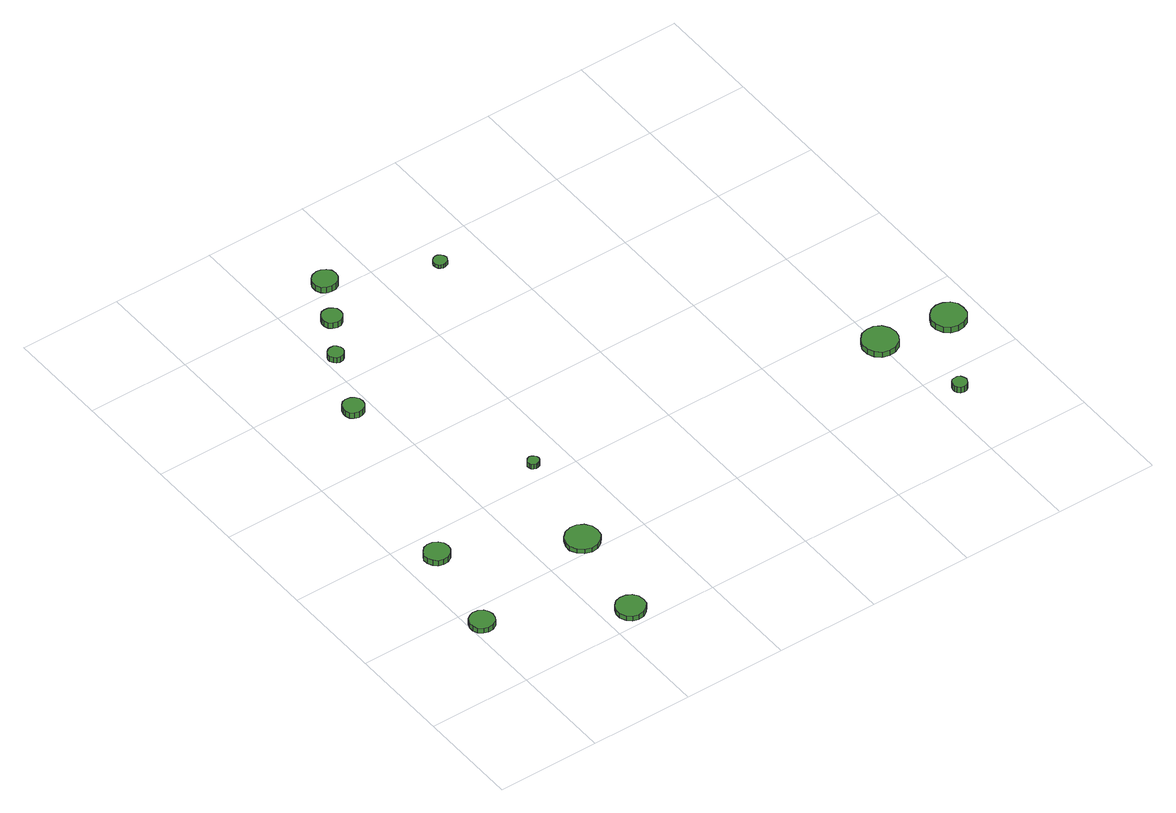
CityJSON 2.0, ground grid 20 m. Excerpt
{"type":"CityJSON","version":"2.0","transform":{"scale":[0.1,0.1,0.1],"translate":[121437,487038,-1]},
"CityObjects":{
"tree1":{"type":"SolitaryVegetationObject","attributes":{"function":"something"},"geometry":[{"type":"MultiSurface","lod":"1","boundaries":[[[0,1,2,3,4,5,6,7,8,9,10,11,12,13,14]],[[15,16,17,18,19,20,21,22,23,24,25,26,27,28,29]],[[0,29,28,1]],[[1,28,27,2]],[[2,27,26,3]],[[3,26,25,4]],[[4,25,24,5]],[[5,24,23,6]],[[6,23,22,7]],[[7,22,21,8]],[[8,21,20,9]],[[9,20,19,10]],[[10,19,18,11]],[[11,18,17,12]],[[12,17,16,13]],[[13,16,15,14]],[[14,15,29,0]]]}]},
"tree2":{"type":"SolitaryVegetationObject","attributes":{"function":"something"},"geometry":[{"type":"MultiSurface","lod":"1","boundaries":[[[30,31,32,33,34,35,36,37,38,39,40,41,42,43,44]],[[45,46,47,48,49,50,51,52,53,54,55,56,57,58,59]],[[30,59,58,31]],[[31,58,57,32]],[[32,57,56,33]],[[33,56,55,34]],[[34,55,54,35]],[[35,54,53,36]],[[36,53,52,37]],[[37,52,51,38]],[[38,51,50,39]],[[39,50,49,40]],[[40,49,48,41]],[[41,48,47,42]],[[42,47,46,43]],[[43,46,45,44]],[[44,45,59,30]]]}]},
"tree3":{"type":"SolitaryVegetationObject","attributes":{"function":"something"},"geometry":[{"type":"MultiSurface","lod":"1","boundaries":[[[60,61,62,63,64,65,66,67,68,69,70,71,72,73,74]],[[75,76,77,78,79,80,81,82,83,84,85,86,87,88,89]],[[60,89,88,61]],[[61,88,87,62]],[[62,87,86,63]],[[63,86,85,64]],[[64,85,84,65]],[[65,84,83,66]],[[66,83,82,67]],[[67,82,81,68]],[[68,81,80,69]],[[69,80,79,70]],[[70,79,78,71]],[[71,78,77,72]],[[72,77,76,73]],[[73,76,75,74]],[[74,75,89,60]]]}]},
"tree4":{"type":"SolitaryVegetationObject","attributes":{"function":"something"},"geometry":[{"type":"MultiSurface","lod":"1","boundaries":[[[90,91,92,93,94,95,96,97,98,99,100,101,102,103,104]],[[105,106,107,108,109,110,111,112,113,114,115,116,117,118,119]],[[90,119,118,91]],[[91,118,117,92]],[[92,117,116,93]],[[93,116,115,94]],[[94,115,114,95]],[[95,114,113,96]],[[96,113,112,97]],[[97,112,111,98]],[[98,111,110,99]],[[99,110,109,100]],[[100,109,108,101]],[[101,108,107,102]],[[102,107,106,103]],[[103,106,105,104]],[[104,105,119,90]]]}]},
"tree5":{"type":"SolitaryVegetationObject","attributes":{"function":"something"},"geometry":[{"type":"MultiSurface","lod":"1","boundaries":[[[120,121,122,123,124,125,126,127,128,129,130,131,132,133,134]],[[135,136,137,138,139,140,141,142,143,144,145,146,147,148,149]],[[120,149,148,121]],[[121,148,147,122]],[[122,147,146,123]],[[123,146,145,124]],[[124,145,144,125]],[[125,144,143,126]],[[126,143,142,127]],[[127,142,141,128]],[[128,141,140,129]],[[129,140,139,130]],[[130,139,138,131]],[[131,138,137,132]],[[132,137,136,133]],[[133,136,135,134]],[[134,135,149,120]]]}]},
"tree6":{"type":"SolitaryVegetationObject","attributes":{"function":"something"},"geometry":[{"type":"MultiSurface","lod":"1","boundaries":[[[150,151,152,153,154,155,156,157,158,159,160,161,162,163,164]],[[165,166,167,168,169,170,171,172,173,174,175,176,177,178,179]],[[150,179,178,151]],[[151,178,177,152]],[[152,177,176,153]],[[153,176,175,154]],[[154,175,174,155]],[[155,174,173,156]],[[156,173,172,157]],[[157,172,171,158]],[[158,171,170,159]],[[159,170,169,160]],[[160,169,168,161]],[[161,168,167,162]],[[162,167,166,163]],[[163,166,165,164]],[[164,165,179,150]]]}]},
"tree7":{"type":"SolitaryVegetationObject","attributes":{"function":"something"},"geometry":[{"type":"MultiSurface","lod":"1","boundaries":[[[180,181,182,183,184,185,186,187,188,189,190,191,192,193,194]],[[195,196,197,198,199,200,201,202,203,204,205,206,207,208,209]],[[180,209,208,181]],[[181,208,207,182]],[[182,207,206,183]],[[183,206,205,184]],[[184,205,204,185]],[[185,204,203,186]],[[186,203,202,187]],[[187,202,201,188]],[[188,201,200,189]],[[189,200,199,190]],[[190,199,198,191]],[[191,198,197,192]],[[192,197,196,193]],[[193,196,195,194]],[[194,195,209,180]]]}]},
"tree8":{"type":"SolitaryVegetationObject","attributes":{"function":"something"},"geometry":[{"type":"MultiSurface","lod":"1","boundaries":[[[210,211,212,213,214,215,216,217,218,219,220,221,222,223,224]],[[225,226,227,228,229,230,231,232,233,234,235,236,237,238,239]],[[210,239,238,211]],[[211,238,237,212]],[[212,237,236,213]],[[213,236,235,214]],[[214,235,234,215]],[[215,234,233,216]],[[216,233,232,217]],[[217,232,231,218]],[[218,231,230,219]],[[219,230,229,220]],[[220,229,228,221]],[[221,228,227,222]],[[222,227,226,223]],[[223,226,225,224]],[[224,225,239,210]]]}]},
"tree9":{"type":"SolitaryVegetationObject","attributes":{"function":"something"},"geometry":[{"type":"MultiSurface","lod":"1","boundaries":[[[240,241,242,243,244,245,246,247,248,249,250,251,252,253,254]],[[255,256,257,258,259,260,261,262,263,264,265,266,267,268,269]],[[240,269,268,241]],[[241,268,267,242]],[[242,267,266,243]],[[243,266,265,244]],[[244,265,264,245]],[[245,264,263,246]],[[246,263,262,247]],[[247,262,261,248]],[[248,261,260,249]],[[249,260,259,250]],[[250,259,258,251]],[[251,258,257,252]],[[252,257,256,253]],[[253,256,255,254]],[[254,255,269,240]]]}]},
"tree10":{"type":"SolitaryVegetationObject","attributes":{"function":"something"},"geometry":[{"type":"MultiSurface","lod":"1","boundaries":[[[270,271,272,273,274,275,276,277,278,279,280,281,282,283,284]],[[285,286,287,288,289,290,291,292,293,294,295,296,297,298,299]],[[270,299,298,271]],[[271,298,297,272]],[[272,297,296,273]],[[273,296,295,274]],[[274,295,294,275]],[[275,294,293,276]],[[276,293,292,277]],[[277,292,291,278]],[[278,291,290,279]],[[279,290,289,280]],[[280,289,288,281]],[[281,288,287,282]],[[282,287,286,283]],[[283,286,285,284]],[[284,285,299,270]]]}]},
"tree11":{"type":"SolitaryVegetationObject","attributes":{"function":"something"},"geometry":[{"type":"MultiSurface","lod":"1","boundaries":[[[300,301,302,303,304,305,306,307,308,309,310,311,312,313,314]],[[315,316,317,318,319,320,321,322,323,324,325,326,327,328,329]],[[300,329,328,301]],[[301,328,327,302]],[[302,327,326,303]],[[303,326,325,304]],[[304,325,324,305]],[[305,324,323,306]],[[306,323,322,307]],[[307,322,321,308]],[[308,321,320,309]],[[309,320,319,310]],[[310,319,318,311]],[[311,318,317,312]],[[312,317,316,313]],[[313,316,315,314]],[[314,315,329,300]]]}]},
"tree12":{"type":"SolitaryVegetationObject","attributes":{"function":"something"},"geometry":[{"type":"MultiSurface","lod":"1","boundaries":[[[330,331,332,333,334,335,336,337,338,339,340,341,342,343,344]],[[345,346,347,348,349,350,351,352,353,354,355,356,357,358,359]],[[330,359,358,331]],[[331,358,357,332]],[[332,357,356,333]],[[333,356,355,334]],[[334,355,354,335]],[[335,354,353,336]],[[336,353,352,337]],[[337,352,351,338]],[[338,351,350,339]],[[339,350,349,340]],[[340,349,348,341]],[[341,348,347,342]],[[342,347,346,343]],[[343,346,345,344]],[[344,345,359,330]]]}]},
"tree13":{"type":"SolitaryVegetationObject","attributes":{"function":"something"},"geometry":[{"type":"MultiSurface","lod":"1","boundaries":[[[360,361,362,363,364,365,366,367,368,369,370,371,372,373,374]],[[375,376,377,378,379,380,381,382,383,384,385,386,387,388,389]],[[360,389,388,361]],[[361,388,387,362]],[[362,387,386,363]],[[363,386,385,364]],[[364,385,384,365]],[[365,384,383,366]],[[366,383,382,367]],[[367,382,381,368]],[[368,381,380,369]],[[369,380,379,370]],[[370,379,378,371]],[[371,378,377,372]],[[372,377,376,373]],[[373,376,375,374]],[[374,375,389,360]]]}]}
},
"vertices":[
[47,162,17],[45,171,17],[40,179,17],[31,184,17],[21,185,17],[12,182,17],[4,176,17],[0,166,17],[0,157,17],[4,147,17],[12,141,17],[21,138,17],[31,139,17],[40,144,17],[45,152,17],[45,152,6],[40,144,6],[31,139,6],[21,138,6],[12,141,6],[4,147,6],[0,157,6],[0,166,6],[4,176,6],[12,182,6],[21,185,6],[31,184,6],[40,179,6],[45,171,6],[47,162,6],
[87,347,18],[85,357,18],[79,365,18],[70,370,18],[60,371,18],[50,368,18],[43,361,18],[38,352,18],[38,342,18],[43,333,18],[50,326,18],[60,323,18],[70,324,18],[79,329,18],[85,337,18],[85,337,6],[79,329,6],[70,324,6],[60,323,6],[50,326,6],[43,333,6],[38,342,6],[38,352,6],[43,361,6],[50,368,6],[60,371,6],[70,370,6],[79,365,6],[85,357,6],[87,347,6],
[280,38,17],[278,49,17],[271,58,17],[261,64,17],[249,65,17],[238,62,17],[230,54,17],[225,43,17],[225,32,17],[230,21,17],[238,13,17],[249,10,17],[261,11,17],[271,17,17],[278,26,17],[278,26,6],[271,17,6],[261,11,6],[249,10,6],[238,13,6],[230,21,6],[225,32,6],[225,43,6],[230,54,6],[238,62,6],[249,65,6],[261,64,6],[271,58,6],[278,49,6],[280,38,6],
[321,229,16],[319,242,16],[311,253,16],[299,260,16],[286,261,16],[273,257,16],[263,248,16],[257,235,16],[257,222,16],[263,210,16],[273,201,16],[286,196,16],[299,198,16],[311,205,16],[319,215,16],[319,215,6],[311,205,6],[299,198,6],[286,196,6],[273,201,6],[263,210,6],[257,222,6],[257,235,6],[263,248,6],[273,257,6],[286,261,6],[299,260,6],[311,253,6],[319,242,6],[321,229,6],
[184,730,22],[183,738,22],[178,745,22],[171,749,22],[162,750,22],[154,748,22],[148,742,22],[145,734,22],[145,726,22],[148,718,22],[154,713,22],[162,710,22],[171,711,22],[178,715,22],[183,722,22],[183,722,9],[178,715,9],[171,711,9],[162,710,9],[154,713,9],[148,718,9],[145,726,9],[145,734,9],[148,742,9],[154,748,9],[162,750,9],[171,749,9],[178,745,9],[183,738,9],[184,730,9],
[347,436,17],[346,441,17],[343,445,17],[339,447,17],[335,448,17],[330,446,17],[327,443,17],[325,439,17],[325,434,17],[327,430,17],[330,427,17],[335,425,17],[339,426,17],[343,428,17],[346,432,17],[346,432,6],[343,428,6],[339,426,6],[335,425,6],[330,427,6],[327,430,6],[325,434,6],[325,439,6],[327,443,6],[330,446,6],[335,448,6],[339,447,6],[343,445,6],[346,441,6],[347,436,6],
[238,861,18],[237,867,18],[233,872,18],[228,876,18],[221,876,18],[215,874,18],[211,870,18],[208,864,18],[208,858,18],[211,852,18],[215,848,18],[221,846,18],[228,847,18],[233,850,18],[237,855,18],[237,855,6],[233,850,6],[228,847,6],[221,846,6],[215,848,6],[211,852,6],[208,858,6],[208,864,6],[211,870,6],[215,874,6],[221,876,6],[228,876,6],[233,872,6],[237,867,6],[238,861,6],
[291,940,19],[290,948,19],[285,954,19],[278,958,19],[270,959,19],[262,957,19],[256,951,19],[253,944,19],[253,936,19],[256,928,19],[262,923,19],[270,920,19],[278,921,19],[285,925,19],[290,932,19],[290,932,6],[285,925,6],[278,921,6],[270,920,6],[262,923,6],[256,928,6],[253,936,6],[253,944,6],[256,951,6],[262,957,6],[270,959,6],[278,958,6],[285,954,6],[290,948,6],[291,940,6],
[342,1023,19],[340,1033,19],[334,1040,19],[325,1045,19],[316,1046,19],[306,1043,19],[299,1037,19],[295,1028,19],[295,1018,19],[299,1009,19],[306,1003,19],[316,1000,19],[325,1001,19],[334,1005,19],[340,1013,19],[340,1013,6],[334,1005,6],[325,1001,6],[316,1000,6],[306,1003,6],[299,1009,6],[295,1018,6],[295,1028,6],[299,1037,6],[306,1043,6],[316,1046,6],[325,1045,6],[334,1040,6],[340,1033,6],[342,1023,6],
[524,947,14],[522,952,14],[519,957,14],[514,960,14],[509,960,14],[504,958,14],[500,955,14],[498,950,14],[498,944,14],[500,939,14],[504,936,14],[509,934,14],[514,935,14],[519,937,14],[522,942,14],[522,942,6],[519,937,6],[514,935,6],[509,934,6],[504,936,6],[500,939,6],[498,944,6],[498,950,6],[500,955,6],[504,958,6],[509,960,6],[514,960,6],[519,957,6],[522,952,6],[524,947,6],
[1059,152,26],[1057,158,26],[1054,163,26],[1049,166,26],[1043,166,26],[1037,165,26],[1033,161,26],[1031,155,26],[1031,149,26],[1033,144,26],[1037,140,26],[1043,138,26],[1049,139,26],[1054,142,26],[1057,147,26],[1057,147,13],[1054,142,13],[1049,139,13],[1043,138,13],[1037,140,13],[1033,144,13],[1031,149,13],[1031,155,13],[1033,161,13],[1037,165,13],[1043,166,13],[1049,166,13],[1054,163,13],[1057,158,13],[1059,152,13],
[1036,328,19],[1033,342,19],[1025,354,19],[1012,361,19],[998,362,19],[985,358,19],[975,348,19],[969,335,19],[969,321,19],[975,308,19],[985,299,19],[998,295,19],[1012,296,19],[1025,303,19],[1033,315,19],[1033,315,7],[1025,303,7],[1012,296,7],[998,295,7],[985,299,7],[975,308,7],[969,321,7],[969,335,7],[975,348,7],[985,358,7],[998,362,7],[1012,361,7],[1025,354,7],[1033,342,7],[1036,328,7],
[1166,308,20],[1164,321,20],[1156,332,20],[1144,338,20],[1131,340,20],[1118,336,20],[1108,327,20],[1102,314,20],[1102,301,20],[1108,288,20],[1118,279,20],[1131,275,20],[1144,277,20],[1156,283,20],[1164,294,20],[1164,294,7],[1156,283,7],[1144,277,7],[1131,275,7],[1118,279,7],[1108,288,7],[1102,301,7],[1102,314,7],[1108,327,7],[1118,336,7],[1131,340,7],[1144,338,7],[1156,332,7],[1164,321,7],[1166,308,7]
]}
